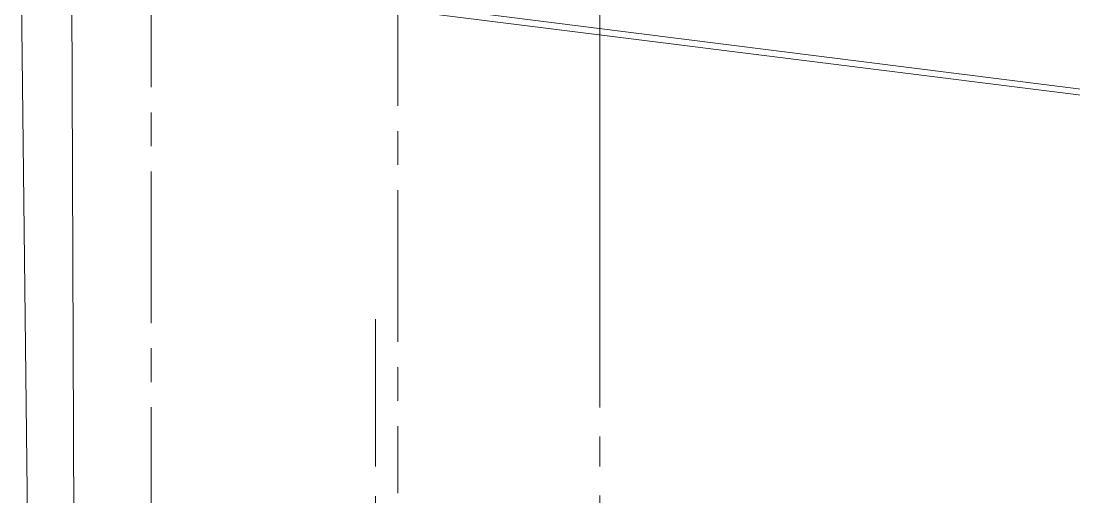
# Paper-space layout 'SW_Model_1' of a CAD drawing. Header units: millimetres. Extents: x 0 to 594, y 0 to 420.
# Drawn here: x 347.52 to 392.81, y 163.25 to 183.74 of the extents above; entities that cross this region are included whole.
import ezdxf

# ---------------------------------------------------------------- set-up
doc = ezdxf.new("R2010")
doc.units = ezdxf.units.MM
doc.linetypes.add('CENTER', pattern=[10.16, 6.35, -1.27, 1.27, -1.27])
doc.layers.add('SLD-0', color=179, linetype='Continuous')

psp = doc.layouts.new('SW_Model_1')

# ---------------------------------------------------------------- linework, layer by layer
at = {"layer": 'SLD-0', "color": 5, "linetype": 'CENTER', "lineweight": 15}
for p, q in [((363.723, 196.78), (363.723, 163.404)), ((363.723, 196.591), (363.723, 163.404)), ((372.413, 156.964), (372.413, 190.151)), ((372.413, 156.964), (372.413, 190.151)), ((372.413, 156.964), (372.413, 190.151)), ((372.42, 171.358), (372.42, 190.214)), ((372.42, 171.358), (372.42, 190.214)), ((353.116, 187.425), (353.116, 154.05)), ((353.116, 187.237), (353.116, 154.05)), ((372.42, 183.614), (372.42, 142.131)), ((362.769, 170.907), (362.769, 150.683))]:
    psp.add_line(p, q, dxfattribs=at)
at = {"layer": 'SLD-0', "color": 179, "linetype": 'Continuous', "lineweight": 15}
for p, q in [((347.52, 186.926), (347.889, 153.685)), ((349.645, 186.287), (418.602, 177.599)), ((418.357, 177.363), (349.698, 186.014)), ((349.698, 186.014), (349.829, 152.754))]:
    psp.add_line(p, q, dxfattribs=at)

doc.saveas('drawing.dxf')
